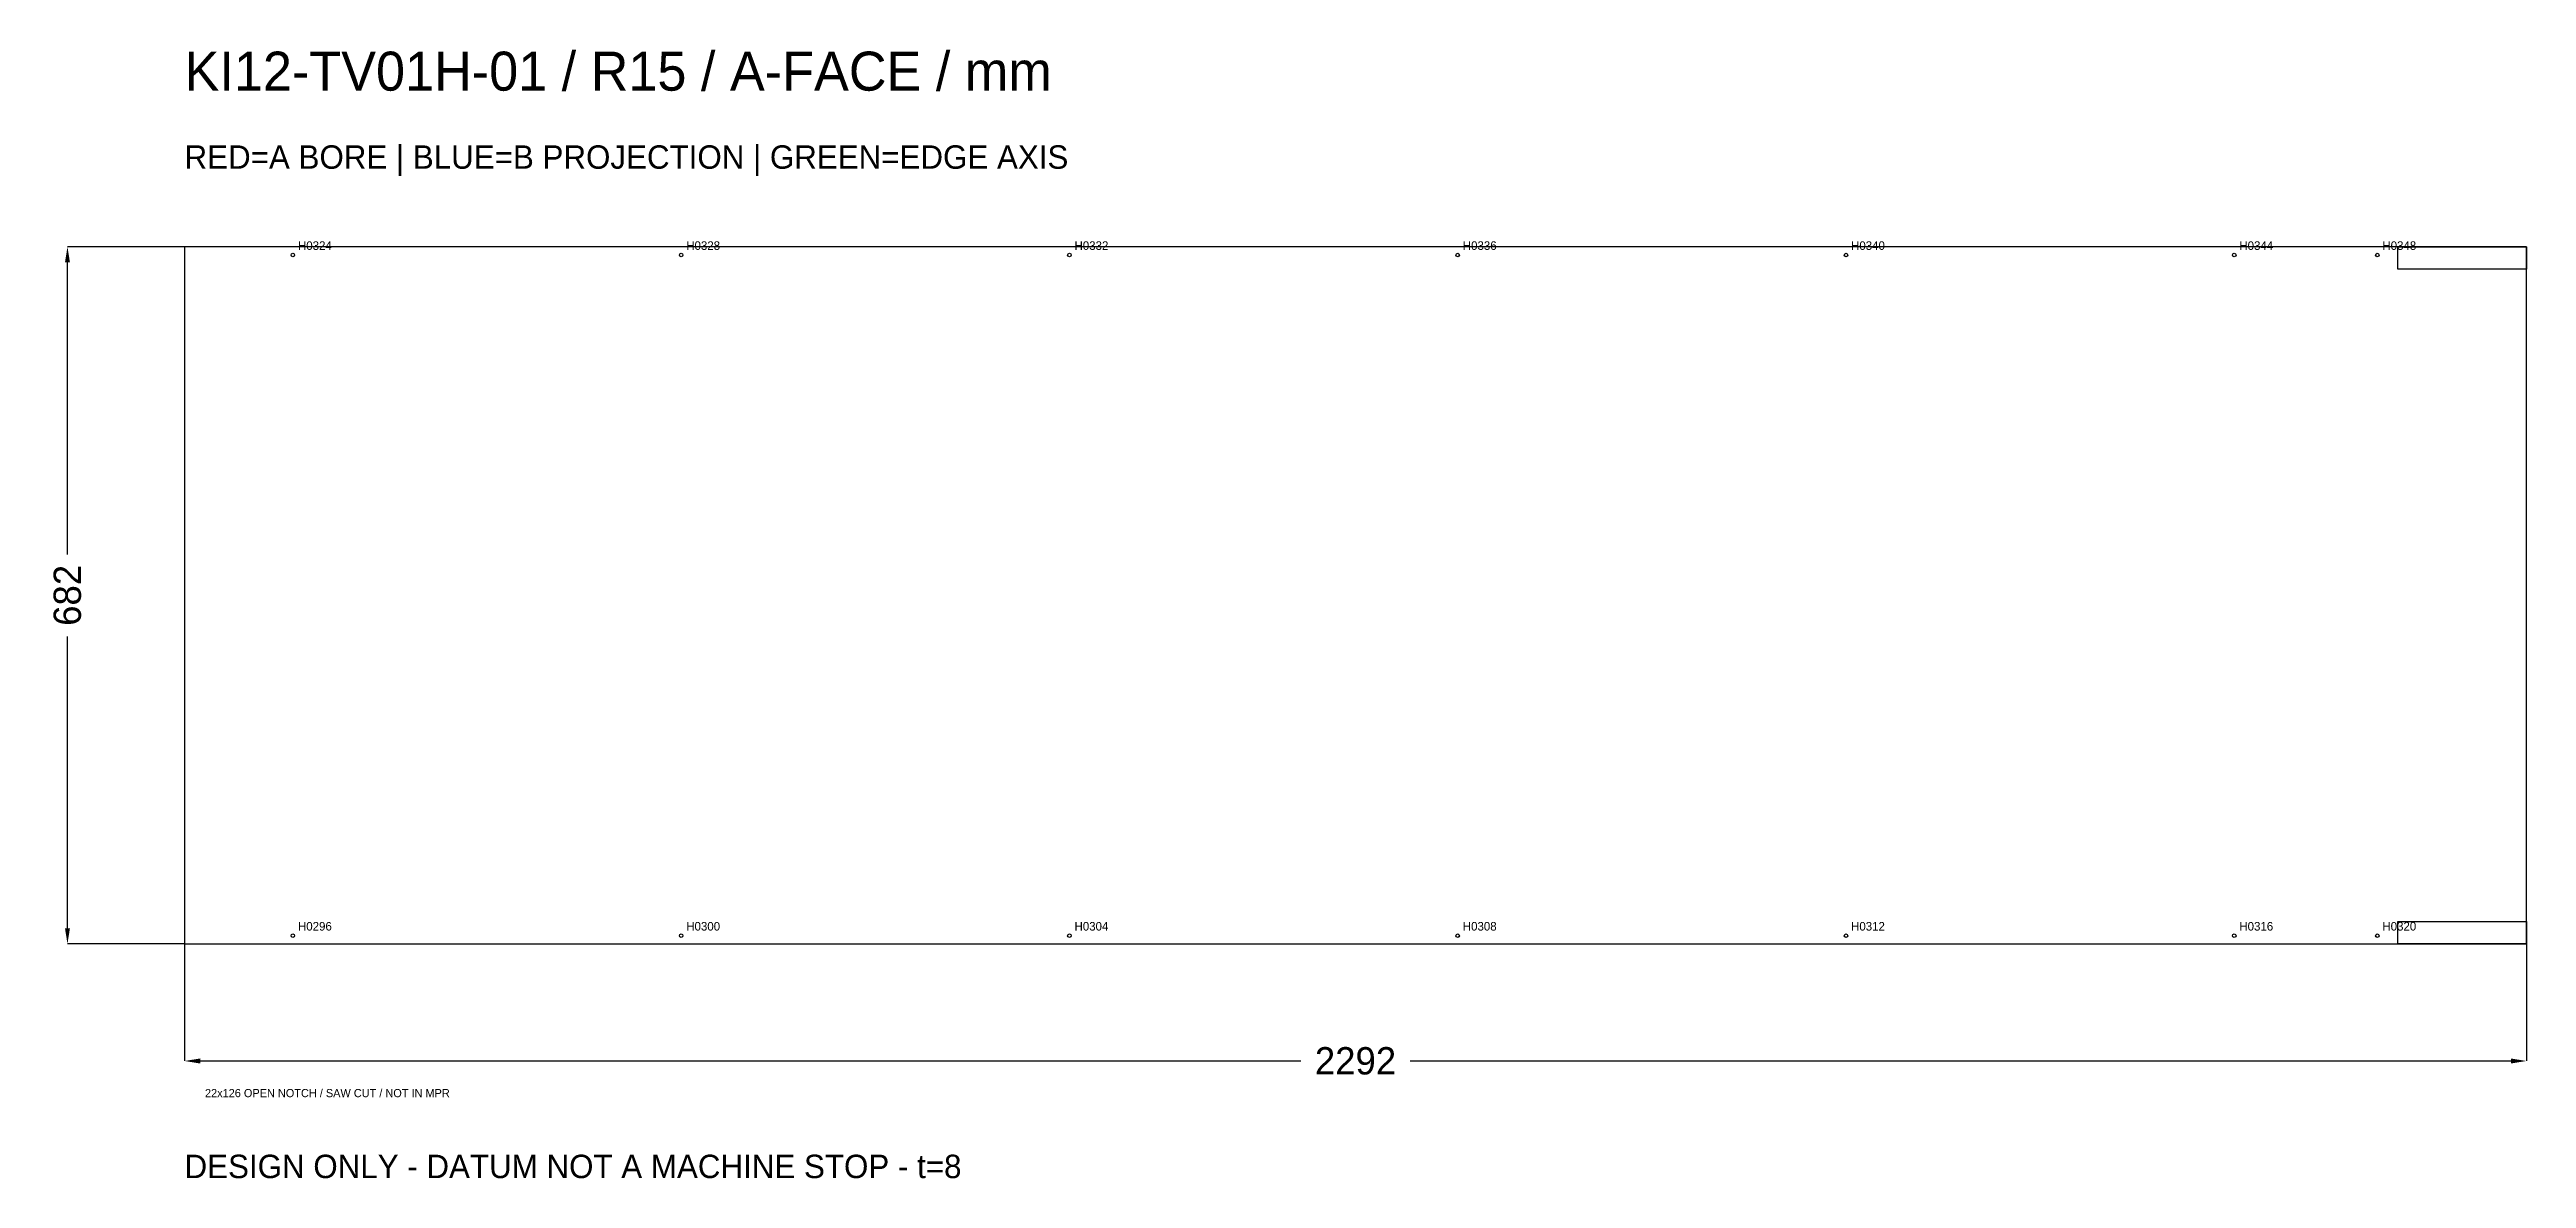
# Model space of a CAD drawing. Header units: millimetres. Extents: x -132 to 2292, y -230 to 875.
import ezdxf

# ---------------------------------------------------------------- set-up
doc = ezdxf.new("R2010")
doc.units = ezdxf.units.MM
for name, color, linetype in [('BORE_A', 1, 'Continuous'), ('CONTOUR', 7, 'Continuous'), ('SAW_CUT', 6, 'Continuous'), ('TEXT', 7, 'Continuous')]:
    doc.layers.add(name, color=color, linetype=linetype)
doc.dimstyles.get("Standard").update_dxf_attribs({"dimtxt": 2.5, "dimasz": 2.5, "dimexe": 1.25, "dimexo": 0.625, "dimtad": 1, "dimcen": 2.5, "dimazin": 3, "dimtfac": 1, "dimtmove": 0, "dimatfit": 3})

# ---------------------------------------------------------------- blocks, each defined once
blk = doc.blocks.new('_CLOSEDFILLED')
at = {"color": 0, "linetype": 'BYBLOCK'}
blk.add_solid([(-1, 0.16), (0, 0), (-1, -0.16)], dxfattribs=at)
blk = doc.blocks.new('*D1')
at = {"color": 2}
for p, q in [((0, 0), (0, -114.6)), ((2292, 0), (2292, -114.6)), ((15.28, -114.6), (1092.52, -114.6)), ((1199.48, -114.6), (2276.72, -114.6))]:
    blk.add_line(p, q, dxfattribs=at)
at = {"layer": 'Defpoints'}
for p in [(0, 0), (2292, 0), (0, -114.6)]:
    blk.add_point(p, dxfattribs=at)
at = {"color": 2, "xscale": 15.280000000000001, "yscale": 15.280000000000001, "rotation": 180}
blk.add_blockref('_CLOSEDFILLED', (0, -114.6), dxfattribs=at)
at = {"color": 2, "xscale": 15.280000000000001, "yscale": 15.280000000000001}
blk.add_blockref('_CLOSEDFILLED', (2292, -114.6), dxfattribs=at)
at = {"color": 7, "insert": (1146, -114.6), "char_height": 26.74, "attachment_point": 5}
blk.add_mtext('2292', dxfattribs=at)
blk = doc.blocks.new('*D2')
at = {"color": 2}
for p, q in [((0, 682), (-114.6, 682)), ((-114.6, 381.11), (-114.6, 666.72)), ((-114.6, 15.28), (-114.6, 300.89)), ((0, 0), (-114.6, 0))]:
    blk.add_line(p, q, dxfattribs=at)
at = {"layer": 'Defpoints'}
for p in [(0, 682), (-114.6, 0), (0, 0)]:
    blk.add_point(p, dxfattribs=at)
at = {"color": 2, "xscale": 15.280000000000001, "yscale": 15.280000000000001}
for p, rotation in [((-114.6, 682), 90), ((-114.6, 0), 270)]:
    blk.add_blockref('_CLOSEDFILLED', p, dxfattribs=dict(at, rotation=rotation))
at = {"color": 7, "insert": (-114.6, 341), "char_height": 26.74, "attachment_point": 5, "rotation": 90}
blk.add_mtext('682', dxfattribs=at)

msp = doc.modelspace()

# ---------------------------------------------------------------- linework, layer by layer
at = {"layer": 'BORE_A'}
for centre in [(106, 674), (486, 674), (866, 674), (1246, 674), (1626, 674), (2006, 674), (2146, 674), (106, 8), (486, 8), (866, 8), (1246, 8), (1626, 8), (2006, 8), (2146, 8)]:
    msp.add_circle(centre, 1.75, dxfattribs=at)
at = {"layer": 'CONTOUR'}
msp.add_lwpolyline([(0, 0), (2292, 0), (2292, 682), (0, 682)], close=True, dxfattribs=at)
at = {"layer": 'SAW_CUT'}
for points in [[(2166, 660), (2166, 682), (2292, 682), (2292, 660)], [(2166, 0), (2166, 22), (2292, 22), (2292, 0)]]:
    msp.add_lwpolyline(points, close=True, dxfattribs=at)

# ---------------------------------------------------------------- texts
msp.add_text('22x126 OPEN NOTCH / SAW CUT / NOT IN MPR', height=8, dxfattribs=at).set_placement((20, -150))
msp.add_text('22x126 OPEN NOTCH / SAW CUT / NOT IN MPR', height=8, dxfattribs=at).set_placement((20, -150))
at = {"layer": 'TEXT'}
for s, height, p in [('KI12-TV01H-01 / R15 / A-FACE / mm', 38.2, (0, 834.8)), ('RED=A BORE | BLUE=B PROJECTION | GREEN=EDGE AXIS', 22.92, (0, 758.4)), ('H0324', 8.404, (111, 679)), ('H0328', 8.404, (491, 679)), ('H0332', 8.404, (871, 679)), ('H0336', 8.404, (1251, 679)), ('H0340', 8.404, (1631, 679)), ('H0344', 8.404, (2011, 679)), ('H0348', 8.404, (2151, 679)), ('H0296', 8.404, (111, 13)), ('H0300', 8.404, (491, 13)), ('H0304', 8.404, (871, 13)), ('H0308', 8.404, (1251, 13)), ('H0312', 8.404, (1631, 13)), ('H0316', 8.404, (2011, 13)), ('H0320', 8.404, (2151, 13)), ('DESIGN ONLY - DATUM NOT A MACHINE STOP - t=8', 22.92, (0, -229.2))]:
    msp.add_text(s, height=height, dxfattribs=at).set_placement(p)

# ---------------------------------------------------------------- dimensions: what is measured, and where the dimension line sits
dim = msp.add_linear_dim(base=(-114.6, 0), p1=(0, 0), p2=(0, 682), angle=90, dimstyle='Standard', override={"dimtxt": 26.74, "dimasz": 15.28, "dimdec": 2, "dimclrd": 2, "dimclre": 2, "dimclrt": 7})
dim.commit()
dim.dimension.update_dxf_attribs({"geometry": '*D2', "text_midpoint": (-114.6, 341)})
dim = msp.add_linear_dim(base=(0, -114.6), p1=(0, 0), p2=(2292, 0), dimstyle='Standard', override={"dimtxt": 26.74, "dimasz": 15.28, "dimdec": 2, "dimclrd": 2, "dimclre": 2, "dimclrt": 7})
dim.commit()
dim.dimension.update_dxf_attribs({"geometry": '*D1', "text_midpoint": (1146, -114.6)})

doc.saveas('drawing.dxf')
